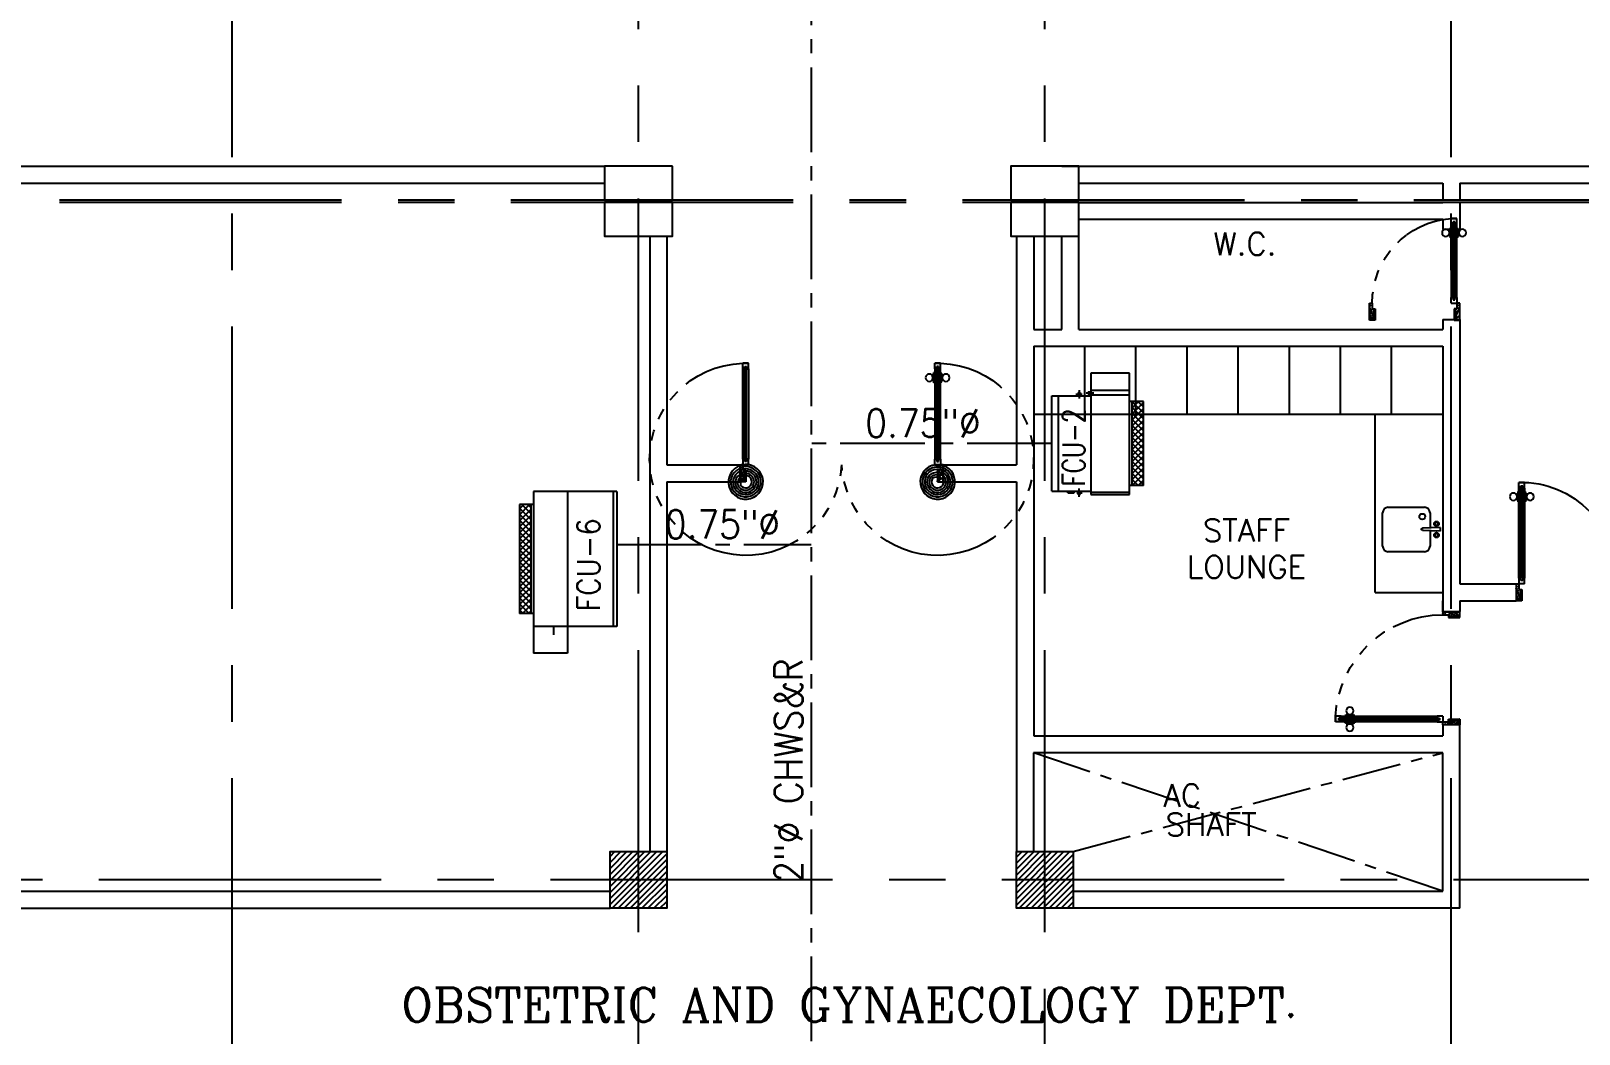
# Model space of a CAD drawing. Extents: x 417866029 to 417866302, y 43498045 to 43498122.
# Drawn here: x 417866072.06 to 417866085.78, y 43498071.6 to 43498080.49 of the extents above; entities that cross this region are included whole.
import ezdxf
from ezdxf.enums import TextEntityAlignment as Align

# ---------------------------------------------------------------- set-up
doc = ezdxf.new("R2010")
doc.units = 0
doc.header["$MEASUREMENT"] = 0
for name, pattern in [('CENTER2', [1.125, 0.75, -0.125, 0.125, -0.125]), ('CENTERX2', [4, 2.5, -0.5, 0.5, -0.5]), ('HIDDEN', [0.375, 0.25, -0.125])]:
    doc.linetypes.add(name, pattern=pattern)
doc.layers.get('0').update_dxf_attribs({"linetype": 'CONTINUOUS'})
for name, color, linetype in [('AC-CH', 6, 'CENTER2'), ('AC-CHT', 2, 'CONTINUOUS'), ('AXES', 11, 'CENTERX2'), ('COL', 11, 'CONTINUOUS'), ('DOOR', 11, 'CONTINUOUS'), ('FCU', 6, 'CONTINUOUS'), ('HAT', 11, 'CONTINUOUS'), ('Locker', 11, 'CONTINUOUS'), ('NON-MEDICAL', 11, 'CONTINUOUS'), ('RM-NAME', 11, 'CONTINUOUS'), ('TEXTN', 2, 'CONTINUOUS'), ('WALL', 11, 'CONTINUOUS')]:
    doc.layers.add(name, color=color, linetype=linetype)
doc.styles.add('KHRS2', font='ROMANS.shx', dxfattribs={"height": 200})
doc.styles.add('ROMANC', font='romanc', dxfattribs={"height": 0.1})
doc.styles.add('ROMANS', font='ROMANS.shx', dxfattribs={"width": 0.6})

# ---------------------------------------------------------------- blocks, each defined once
blk = doc.blocks.new('DOOR90')
at = {"layer": 'DOOR', "color": 7, "linetype": 'ByBlock'}
for p, q in [((-150, 0), (0, 0)), ((-150, 0), (-150, -25)), ((0, -50), (-114, 0)), ((0, -50), (-40, 0)), ((0, -50), (0, 0)), ((-1000, -25), (-1050, -25)), ((-1050, -75), (-1050, -25)), ((-1050, -25), (-1050, -75)), ((-1000, -75), (-1050, -75)), ((-1000, -42), (-1020, -42)), ((-1020, -42), (-1020, -58)), ((-1000, -58), (-1020, -58)), ((-1000, -25), (-1000, -42)), ((-1000, -58), (-1000, -75)), ((-878, -18), (-968, -18)), ((-968, -25), (-968, -18)), ((-968, -75), (-968, -82)), ((-878, -82), (-968, -82)), ((-955, -9), (-890, -9)), ((-955, -18), (-955, -9)), ((-955, -18), (-890, -18)), ((-955, -82), (-890, -82)), ((-955, -82), (-955, -91)), ((-955, -91), (-890, -91)), ((-890, -18), (-890, -9)), ((-890, -82), (-890, -91)), ((-878, -25), (-878, -18)), ((-878, -75), (-878, -82)), ((-200, -25), (-150, -25)), ((-200, -42), (-200, -25)), ((-180, -42), (-200, -42)), ((-200, -58), (-180, -58)), ((-200, -75), (-200, -58)), ((-150, -75), (-200, -75)), ((-180, -58), (-180, -42)), ((-150, -25), (-100, -25)), ((-150, -75), (-150, -25)), ((-100, -25), (-100, -50)), ((0, -50), (-100, -37)), ((-100, -50), (0, -50)), ((-150, -875), (-100, -875)), ((-150, -900), (-150, -875)), ((-150, -900), (0, -900)), ((0, -900), (-150, -900)), ((0, -850), (-114, -900)), ((-100, -875), (-100, -850)), ((0, -850), (-100, -863)), ((-100, -850), (0, -850)), ((0, -850), (-40, -900)), ((0, -850), (0, -900))]:
    blk.add_line(p, q, dxfattribs=at)
at = {"layer": 'DOOR', "linetype": 'ByBlock'}
for p, q in [((-200, -25), (-1000, -25)), ((-200, -42), (-1000, -42)), ((-200, -58), (-1000, -58)), ((-1000, -75), (-200, -75))]:
    blk.add_line(p, q, dxfattribs=at)
at = {"layer": 'DOOR', "color": 7, "linetype": 'ByBlock'}
for centre in [(-923, 24), (-923, -124)]:
    blk.add_circle(centre, 32.4, dxfattribs=at)
for centre, radius, start, end in [((0, -50), 154, 161.1053, 166.2858), ((0, -50), 94.4, 148.0182, 180), ((0, -50), 134, 158.1598, 169.28), ((0, -50), 114, 154.0838, 167.3774), ((0, -50), 74.4, 137.7764, 180), ((0, -50), 54.4, 113.2074, 180), ((0, -50), 34.4, 90, 180), ((0, -50), 14.4, 90, 180), ((0, -850), 154, 193.7142, 198.8947), ((0, -850), 134, 190.72, 201.8402), ((0, -850), 94.4, 180, 211.9818), ((0, -850), 74.4, 180, 222.2236), ((0, -850), 54.4, 180, 246.7926), ((0, -850), 34.4, 180, 270), ((0, -850), 14.4, 180, 270)]:
    blk.add_arc(centre, radius, start, end, dxfattribs=at)
at = {"layer": 'DOOR', "linetype": 'HIDDEN', "ltscale": 0.5}
blk.add_arc((-222, -50), 828, 178.2701, 275.003, dxfattribs=at)
blk = doc.blocks.new('DOOR80')
at = {"layer": 'DOOR', "color": 7, "linetype": 'ByBlock'}
for p, q in [((-150, 800), (0, 800)), ((-150, 800), (-150, 775)), ((0, 800), (-150, 800)), ((-150, 775), (-100, 775)), ((0, 750), (-114, 800)), ((-100, 775), (-100, 750)), ((0, 750), (-100, 763)), ((-100, 750), (0, 750)), ((0, 750), (-40, 800)), ((0, 750), (0, 800)), ((-850, 75), (-900, 75)), ((-900, 75), (-900, 25)), ((-900, 25), (-900, 75)), ((-850, 25), (-900, 25)), ((-850, 58), (-870, 58)), ((-870, 42), (-870, 58)), ((-850, 42), (-870, 42)), ((-850, 58), (-850, 75)), ((-850, 25), (-850, 42)), ((-727, 82), (-817, 82)), ((-817, 75), (-817, 82)), ((-817, 25), (-817, 18)), ((-727, 18), (-817, 18)), ((-805, 91), (-740, 91)), ((-805, 82), (-805, 91)), ((-805, 82), (-740, 82)), ((-805, 18), (-740, 18)), ((-805, 18), (-805, 9)), ((-805, 9), (-740, 9)), ((-740, 82), (-740, 91)), ((-740, 18), (-740, 9)), ((-727, 75), (-727, 82)), ((-727, 25), (-727, 18)), ((-150, 75), (-200, 75)), ((-200, 75), (-200, 58)), ((-200, 58), (-180, 58)), ((-180, 42), (-200, 42)), ((-200, 42), (-200, 25)), ((-200, 25), (-150, 25)), ((-180, 58), (-180, 42)), ((-150, 75), (-150, 25)), ((-150, 25), (-100, 25)), ((-150, 0), (-150, 25)), ((0, 0), (-150, 0)), ((0, 50), (-114, 0)), ((-100, 25), (-100, 50)), ((0, 50), (-100, 37)), ((-100, 50), (0, 50)), ((0, 50), (-40, 0)), ((0, 50), (0, 0))]:
    blk.add_line(p, q, dxfattribs=at)
at = {"layer": 'DOOR', "linetype": 'ByBlock'}
for p, q in [((-850, 75), (-200, 75)), ((-200, 58), (-850, 58)), ((-200, 42), (-850, 42)), ((-200, 25), (-850, 25))]:
    blk.add_line(p, q, dxfattribs=at)
at = {"layer": 'DOOR', "color": 7, "linetype": 'ByBlock'}
for centre in [(-772, 124), (-772, -24)]:
    blk.add_circle(centre, 32.4, dxfattribs=at)
at = {"layer": 'DOOR', "linetype": 'HIDDEN', "ltscale": 0.5}
blk.add_arc((-149, 23), 752, 90.0695, 176.0204, dxfattribs=at)
at = {"layer": 'DOOR', "color": 7, "linetype": 'ByBlock'}
for centre, radius, start, end in [((0, 750), 154, 161.1053, 166.2858), ((0, 750), 134, 158.1598, 169.28), ((0, 750), 94.4, 148.0182, 180), ((0, 750), 74.4, 137.7764, 180), ((0, 750), 54.4, 113.2074, 180), ((0, 750), 34.4, 90, 180), ((0, 750), 14.4, 90, 180), ((0, 50), 154, 193.7142, 198.8947), ((0, 50), 134, 190.72, 201.8402), ((0, 50), 114, 192.6226, 205.9162), ((0, 50), 94.4, 180, 211.9818), ((0, 50), 74.4, 180, 222.2236), ((0, 50), 54.4, 180, 246.7926), ((0, 50), 34.4, 180, 270), ((0, 50), 14.4, 180, 270)]:
    blk.add_arc(centre, radius, start, end, dxfattribs=at)
blk = doc.blocks.new('DOOR-10')
at = {"layer": 'DOOR', "color": 0, "linetype": 'ByBlock'}
for p, q in [((-26, 1100), (-76, 1100)), ((-76, 1100), (-26, 1100)), ((-76, 1050), (-76, 1100)), ((-26, 1050), (-26, 1100)), ((-83, 1005), (-92, 1005)), ((-92, 1005), (-92, 940)), ((-76, 1018), (-83, 1018)), ((-83, 928), (-83, 1018)), ((-83, 1005), (-83, 940)), ((-59, 1050), (-76, 1050)), ((-43, 1070), (-59, 1070)), ((-59, 1050), (-59, 1070)), ((-43, 1050), (-43, 1070)), ((-26, 1050), (-43, 1050)), ((-26, 1018), (-18, 1018)), ((-18, 928), (-18, 1018)), ((-18, 1005), (-9, 1005)), ((-18, 1005), (-18, 940)), ((-9, 1005), (-9, 940)), ((-83, 940), (-92, 940)), ((-76, 928), (-83, 928)), ((-26, 928), (-18, 928)), ((-18, 940), (-9, 940)), ((-1001, 0), (-1001, 150)), ((-1001, 150), (-976, 150)), ((-1001, 150), (-1001, 0)), ((-976, 150), (-976, 100)), ((-76, 200), (-59, 200)), ((-76, 150), (-76, 200)), ((-76, 150), (-26, 150)), ((-59, 200), (-59, 180)), ((-59, 180), (-43, 180)), ((-43, 200), (-26, 200)), ((-43, 180), (-43, 200)), ((-26, 200), (-26, 150)), ((-1, 150), (-26, 150)), ((-26, 150), (-26, 100)), ((-951, 0), (-1001, 0)), ((-976, 100), (-951, 100)), ((-951, 100), (-951, 0)), ((-51, 100), (-51, 0)), ((-26, 100), (-51, 100)), ((-51, 0), (-1, 0))]:
    blk.add_line(p, q, dxfattribs=at)
at = {"layer": 'DOOR', "linetype": 'ByBlock'}
for p, q in [((-76, 1050), (-76, 200)), ((-59, 200), (-59, 1050)), ((-43, 200), (-43, 1050)), ((-26, 200), (-26, 1050))]:
    blk.add_line(p, q, dxfattribs=at)
at = {"layer": 'DOOR', "color": 9, "linetype": 'ByBlock'}
for p, q in [((-1, 0), (-1, 150)), ((-951, 0), (-1001, 114)), ((-951, 0), (-1001, 40)), ((-951, 0), (-964, 100)), ((-51, 0), (-1, 114)), ((-51, 0), (-37, 100)), ((-51, 0), (-1, 40))]:
    blk.add_line(p, q, dxfattribs=at)
at = {"layer": 'DOOR', "color": 0, "linetype": 'ByBlock'}
for centre in [(-124, 973), (23, 973)]:
    blk.add_circle(centre, 32.4, dxfattribs=at)
at = {"layer": 'DOOR', "linetype": 'HIDDEN', "ltscale": 0.5}
blk.add_arc((-23, 149), 952, 93.1482, 179.9482, dxfattribs=at)
at = {"layer": 'DOOR', "color": 9, "linetype": 'ByBlock'}
for centre, radius, start, end in [((-951, 0), 154, 103.7142, 108.8947), ((-51, 0), 154, 71.1053, 76.2858), ((-951, 0), 134, 100.72, 111.8402), ((-951, 0), 94.4, 90, 121.9818), ((-951, 0), 74.4, 90, 132.2236), ((-951, 0), 54.4, 90, 156.7926), ((-951, 0), 34.4, 90, 180), ((-951, 0), 14.4, 90, 180), ((-51, 0), 94.4, 58.0182, 90), ((-51, 0), 74.4, 47.7764, 90), ((-51, 0), 54.4, 23.2074, 90), ((-51, 0), 34.4, 0, 90), ((-51, 0), 14.4, 0, 90), ((-51, 0), 134, 68.1598, 79.28), ((-51, 0), 114, 64.0838, 77.3774)]:
    blk.add_arc(centre, radius, start, end, dxfattribs=at)
blk = doc.blocks.new('A$C272A55A0')
at = {"layer": 'DOOR', "color": 0, "linetype": 'ByBlock'}
for p, q in [((0, 900), (0, 1050)), ((50, 1050), (0, 1050)), ((50, 950), (50, 1050)), ((1750, 950), (1750, 1050)), ((1750, 1050), (1800, 1050)), ((1800, 1050), (1800, 900)), ((0, 900), (25, 900)), ((25, 950), (50, 950)), ((25, 900), (25, 950)), ((75, 900), (25, 900)), ((25, 850), (25, 900)), ((42, 850), (25, 850)), ((58, 870), (42, 870)), ((42, 870), (42, 850)), ((58, 850), (58, 870)), ((75, 850), (58, 850)), ((75, 900), (75, 850)), ((1725, 900), (1775, 900)), ((1725, 900), (1725, 850)), ((1725, 850), (1742, 850)), ((1742, 870), (1758, 870)), ((1742, 850), (1742, 870)), ((1775, 950), (1750, 950)), ((1758, 870), (1758, 850)), ((1758, 850), (1775, 850)), ((1775, 900), (1775, 950)), ((1800, 900), (1775, 900)), ((1775, 850), (1775, 900)), ((1718, 160), (1709, 160)), ((1709, 95), (1709, 160)), ((1725, 173), (1718, 173)), ((1718, 173), (1718, 83)), ((1718, 95), (1718, 160)), ((1775, 173), (1782, 173)), ((1782, 173), (1782, 83)), ((1782, 160), (1791, 160)), ((1782, 95), (1782, 160)), ((1791, 95), (1791, 160)), ((25, 50), (42, 50)), ((25, 50), (25, 0)), ((25, 0), (75, 0)), ((75, 0), (25, 0)), ((42, 50), (42, 30)), ((42, 30), (58, 30)), ((58, 50), (75, 50)), ((58, 50), (58, 30)), ((75, 50), (75, 0)), ((1718, 95), (1709, 95)), ((1725, 83), (1718, 83)), ((1742, 50), (1725, 50)), ((1725, 50), (1725, 0)), ((1775, 0), (1725, 0)), ((1725, 0), (1775, 0)), ((1742, 50), (1742, 30)), ((1758, 30), (1742, 30)), ((1775, 50), (1758, 50)), ((1758, 50), (1758, 30)), ((1775, 83), (1782, 83)), ((1775, 50), (1775, 0)), ((1782, 95), (1791, 95))]:
    blk.add_line(p, q, dxfattribs=at)
at = {"layer": 'DOOR', "color": 9, "linetype": 'ByBlock'}
for p, q in [((50, 1050), (0, 1010)), ((50, 1050), (0, 937)), ((50, 1050), (37, 950)), ((1750, 1050), (1800, 1010)), ((1750, 1050), (1800, 937)), ((1750, 1050), (1763, 950))]:
    blk.add_line(p, q, dxfattribs=at)
at = {"layer": 'DOOR', "linetype": 'ByBlock'}
for p, q in [((25, 850), (25, 50)), ((42, 850), (42, 50)), ((58, 850), (58, 50)), ((75, 50), (75, 850)), ((1725, 50), (1725, 850)), ((1742, 850), (1742, 50)), ((1758, 850), (1758, 50)), ((1775, 850), (1775, 50))]:
    blk.add_line(p, q, dxfattribs=at)
at = {"layer": 'DOOR', "color": 0, "linetype": 'ByBlock'}
for centre in [(1676, 128), (1824, 128)]:
    blk.add_circle(centre, 32.4, dxfattribs=at)
at = {"layer": 'DOOR', "color": 9, "linetype": 'ByBlock'}
for centre, radius, start, end in [((50, 1050), 54.4, 203.2074, 270), ((50, 1050), 74.4, 227.7764, 270), ((50, 1050), 94.4, 238.0182, 270), ((50, 1050), 34.4, 180, 270), ((50, 1050), 14.4, 180, 270), ((1750, 1050), 14.4, 270, 0), ((1750, 1050), 34.4, 270, 0), ((1750, 1050), 54.4, 270, 336.7926), ((1750, 1050), 74.4, 270, 312.2236), ((1750, 1050), 94.4, 270, 301.9818), ((50, 1050), 114, 244.0838, 257.3774), ((50, 1050), 134, 248.1598, 259.28), ((50, 1050), 154, 251.1053, 256.2858), ((1750, 1050), 114, 282.6226, 295.9162), ((1750, 1050), 134, 280.72, 291.8402), ((1750, 1050), 154, 283.7142, 288.8947)]:
    blk.add_arc(centre, radius, start, end, dxfattribs=at)
at = {"layer": 'DOOR', "linetype": 'HIDDEN', "ltscale": 0.5}
for centre, start, end in [((50, 851), 268.3174, 3.2965), ((1750, 851), 176.7035, 271.6826)]:
    blk.add_arc(centre, 851, start, end, dxfattribs=at)
at = {"layer": 'WALL', "linetype": 'ByBlock'}
blk.add_line((1800, 900), (1800, 1050), dxfattribs=at)
blk = doc.blocks.new('RM1')
at = {"layer": 'RM-NAME', "style": 'ROMANS'}
for tag, p in [('ROOMNAME1', (0, 324)), ('ROOMNAME2', (0, 0))]:
    blk.add_attdef(tag, text='', height=200, dxfattribs=at).set_placement(p, align=Align.MIDDLE)
blk = doc.blocks.new('*X67')
at = {"color": 0}
for p, q in [((235129, 139881), (235597, 140350)), ((235129, 139934), (235544, 140350)), ((235129, 139987), (235491, 140350)), ((235129, 140040), (235438, 140350)), ((235129, 140093), (235385, 140350)), ((235129, 140146), (235332, 140350)), ((235129, 140199), (235279, 140350)), ((235129, 140253), (235226, 140350)), ((235129, 140306), (235173, 140350)), ((235150, 139850), (235629, 140328)), ((235203, 139850), (235629, 140275)), ((235256, 139850), (235629, 140222)), ((235309, 139850), (235629, 140169)), ((235362, 139850), (235629, 140116)), ((235415, 139850), (235629, 140063)), ((235468, 139850), (235629, 140010)), ((235521, 139850), (235629, 139957)), ((235574, 139850), (235629, 139904))]:
    blk.add_line(p, q, dxfattribs=at)
blk = doc.blocks.new('COL50')
at = {"layer": 'COL'}
blk.add_lwpolyline([(-250, 250), (-250, -250), (250, -250), (250, 250)], close=True, dxfattribs=at)
blk = doc.blocks.new('*X71')
at = {"color": 0}
for p, q in [((238729, 139875), (239203, 140350)), ((238729, 139928), (239150, 140350)), ((238729, 139981), (239097, 140350)), ((238729, 140034), (239044, 140350)), ((238729, 140087), (238991, 140350)), ((238729, 140140), (238938, 140350)), ((238729, 140193), (238885, 140350)), ((238729, 140246), (238832, 140350)), ((238729, 140299), (238779, 140350)), ((238756, 139850), (239229, 140322)), ((238809, 139850), (239229, 140269)), ((238862, 139850), (239229, 140216)), ((238915, 139850), (239229, 140163)), ((238968, 139850), (239229, 140110)), ((239021, 139850), (239229, 140057)), ((239074, 139850), (239229, 140004)), ((239128, 139850), (239229, 139951)), ((239181, 139850), (239229, 139898))]:
    blk.add_line(p, q, dxfattribs=at)
blk = doc.blocks.new('C5')
at = {"layer": 'HAT', "linetype": 'ByBlock'}
h = blk.add_hatch(dxfattribs=at)
h.set_pattern_fill('ANSI31', color=256, scale=300, style=0)
h.set_pattern_definition([(45, (-223356.182, -51411.005), (-26.516504, 26.516504), [])])
h.paths.add_polyline_path([(300, 300), (0, 300), (0, 0), (300, 0)])
h.paths.add_polyline_path([(600, 300), (300, 300), (300, 0), (600, 0)])
at = {"layer": 'COL'}
blk.add_lwpolyline([(600, 300), (0, 300), (0, 0), (600, 0)], close=True, dxfattribs=at)
blk = doc.blocks.new('*X36')
at = {"color": 0}
for p, q in [((16890, -2467), (16943, -2414)), ((16890, -2520), (16990, -2420)), ((16990, -2565), (16890, -2465)), ((16990, -2512), (16892, -2414)), ((16990, -2459), (16945, -2414)), ((16890, -2573), (16990, -2473)), ((16990, -2619), (16890, -2519)), ((16890, -2626), (16990, -2526)), ((16990, -2672), (16890, -2572)), ((16890, -2679), (16990, -2579)), ((16990, -2725), (16890, -2625)), ((16890, -2732), (16990, -2632)), ((16990, -2778), (16890, -2678)), ((16890, -2785), (16990, -2685)), ((16990, -2831), (16890, -2731)), ((16890, -2838), (16990, -2738)), ((16990, -2884), (16890, -2784)), ((16890, -2891), (16990, -2791)), ((16990, -2937), (16890, -2837)), ((16890, -2944), (16990, -2844)), ((16990, -2990), (16890, -2890)), ((16890, -2997), (16990, -2897)), ((16990, -3043), (16890, -2943)), ((16890, -3050), (16990, -2950)), ((16990, -3096), (16890, -2996)), ((16890, -3103), (16990, -3003)), ((16990, -3149), (16890, -3049)), ((16944, -3155), (16890, -3102)), ((16892, -3155), (16990, -3056)), ((16945, -3155), (16990, -3109))]:
    blk.add_line(p, q, dxfattribs=at)
blk = doc.blocks.new('WHE06')
at = {"color": 3}
for p, q in [((689, 622), (346, 622)), ((346, 622), (346, 469)), ((689, 469), (689, 622)), ((60, -422), (60, 422)), ((212, 437), (269, 437)), ((232, 452), (232, 422)), ((232, 452), (252, 452)), ((242, 472), (242, 399)), ((252, 452), (252, 422)), ((305, 448), (373, 448)), ((321, 458), (321, 438)), ((321, 458), (346, 458)), ((321, 438), (346, 438)), ((346, 430), (689, 430)), ((811, 371), (689, 371)), ((711, -371), (711, 371)), ((811, -371), (811, 371)), ((242, -472), (242, -399)), ((811, -371), (689, -371)), ((142, -437), (142, -422)), ((142, -437), (197, -437)), ((197, -437), (197, -422)), ((221, -437), (269, -437)), ((232, -452), (232, -422)), ((232, -452), (252, -452)), ((252, -452), (252, -422)), ((346, -430), (689, -430))]:
    blk.add_line(p, q, dxfattribs=at)
at = {"color": 6}
for p, q in [((0, -422), (0, 422)), ((0, 422), (346, 422)), ((346, 469), (346, -451)), ((689, 469), (346, 469)), ((689, -451), (689, 469)), ((0, -422), (346, -422)), ((346, -451), (689, -451))]:
    blk.add_line(p, q, dxfattribs=at)
at = {"color": 11}
blk.add_blockref('*X36', (-16179, 2784), dxfattribs=at)
blk = doc.blocks.new('*X38')
at = {"color": 0}
for p, q in [((-750, 2538), (-672, 2616)), ((-750, 2591), (-725, 2616)), ((-660, 2516), (-750, 2606)), ((-719, 2516), (-619, 2616)), ((-607, 2516), (-707, 2616)), ((-666, 2516), (-566, 2616)), ((-554, 2516), (-654, 2616)), ((-613, 2516), (-513, 2616)), ((-501, 2516), (-601, 2616)), ((-560, 2516), (-460, 2616)), ((-448, 2516), (-548, 2616)), ((-507, 2516), (-407, 2616)), ((-394, 2516), (-494, 2616)), ((-454, 2516), (-354, 2616)), ((-341, 2516), (-441, 2616)), ((-401, 2516), (-301, 2616)), ((-288, 2516), (-388, 2616)), ((-348, 2516), (-248, 2616)), ((-235, 2516), (-335, 2616)), ((-295, 2516), (-195, 2616)), ((-182, 2516), (-282, 2616)), ((-242, 2516), (-142, 2616)), ((-129, 2516), (-229, 2616)), ((-189, 2516), (-89, 2616)), ((-76, 2516), (-176, 2616)), ((-136, 2516), (-36, 2616)), ((-23, 2516), (-123, 2616)), ((-83, 2516), (17, 2616)), ((30, 2516), (-70, 2616)), ((-30, 2516), (70, 2616)), ((83, 2516), (-17, 2616)), ((23, 2516), (123, 2616)), ((136, 2516), (36, 2616)), ((76, 2516), (176, 2616)), ((189, 2516), (89, 2616)), ((215, 2543), (142, 2616)), ((215, 2596), (195, 2616)), ((-713, 2516), (-750, 2553)), ((129, 2516), (215, 2601)), ((182, 2516), (215, 2548))]:
    blk.add_line(p, q, dxfattribs=at)
blk = doc.blocks.new('WAP16')
at = {"color": 6}
for p, q in [((-597, 0), (-597, -737)), ((-597, 0), (597, 0)), ((597, 0), (597, -737)), ((-597, -437), (597, -437)), ((-597, -737), (597, -737))]:
    blk.add_line(p, q, dxfattribs=at)
at = {"color": 3}
for p, q in [((-597, -32), (597, -32)), ((597, -437), (835, -437)), ((835, -437), (835, -737)), ((597, -562), (670, -562)), ((-482, -737), (-482, -862)), ((-482, -762), (482, -762)), ((482, -737), (482, -862)), ((597, -737), (835, -737)), ((-482, -862), (482, -862))]:
    blk.add_line(p, q, dxfattribs=at)
at = {"color": 11}
blk.add_blockref('*X38', (268, -3378), dxfattribs=at)

msp = doc.modelspace()

# ---------------------------------------------------------------- linework, layer by layer
at = {"layer": 'AC-CH'}
for p, q in [((417866078.972, 43498101.541), (417866078.972, 43498060.371)), ((417866081.105, 43498076.835), (417866078.972, 43498076.835)), ((417866077.251, 43498075.941), (417866078.972, 43498075.941))]:
    msp.add_line(p, q, dxfattribs=at)
at = {"layer": 'AXES'}
for p, q in [((417866077.443, 43498044.506), (417866077.443, 43498121.777)), ((417866081.043, 43498044.506), (417866081.043, 43498121.777)), ((417866073.843, 43498051.371), (417866073.843, 43498110.191)), ((417866084.643, 43498051.371), (417866084.643, 43498110.191)), ((417866102.813, 43498078.991), (417866042.603, 43498078.991)), ((417866102.813, 43498078.971), (417866042.603, 43498078.971)), ((417866103.163, 43498072.971), (417866053.153, 43498072.971))]:
    msp.add_line(p, q, dxfattribs=at)
at = {"layer": 'Locker', "linetype": 'ByBlock', "ltscale": 0.3}
for p, q in [((417866081.397, 43498077.096), (417866081.397, 43498077.696)), ((417866081.85, 43498077.096), (417866081.85, 43498077.696)), ((417866082.303, 43498077.096), (417866082.303, 43498077.696)), ((417866082.756, 43498077.096), (417866082.756, 43498077.696)), ((417866083.209, 43498077.096), (417866083.209, 43498077.696)), ((417866083.662, 43498077.096), (417866083.662, 43498077.696)), ((417866084.115, 43498077.096), (417866084.115, 43498077.696)), ((417866080.944, 43498077.096), (417866084.568, 43498077.096))]:
    msp.add_line(p, q, dxfattribs=at)
at = {"layer": 'NON-MEDICAL'}
for p, q in [((417866083.968, 43498075.516), (417866083.968, 43498077.096)), ((417866084.035, 43498075.927), (417866084.035, 43498076.22)), ((417866084.085, 43498076.27), (417866084.406, 43498076.27)), ((417866084.456, 43498076.22), (417866084.456, 43498076.084)), ((417866084.544, 43498076.09), (417866084.389, 43498076.084)), ((417866084.544, 43498076.058), (417866084.389, 43498076.064)), ((417866084.456, 43498076.064), (417866084.456, 43498075.927)), ((417866084.544, 43498076.09), (417866084.544, 43498076.058)), ((417866084.406, 43498075.877), (417866084.085, 43498075.877)), ((417866083.968, 43498075.516), (417866084.568, 43498075.516))]:
    msp.add_line(p, q, dxfattribs=at)
for centre, radius in [((417866084.387, 43498076.188), 0.0255), ((417866084.513, 43498076.124), 0.0217), ((417866084.513, 43498076.124), 0.014), ((417866084.513, 43498076.024), 0.0217), ((417866084.513, 43498076.024), 0.014)]:
    msp.add_circle(centre, radius, dxfattribs=at)
for centre, radius, start, end in [((417866084.085, 43498076.22), 0.0499, 90, 180), ((417866084.406, 43498076.22), 0.0499, 0, 90), ((417866084.389, 43498076.074), 0.00997, 90, 270), ((417866084.085, 43498075.927), 0.0499, 180, 270), ((417866084.406, 43498075.927), 0.0499, 270, 0)]:
    msp.add_arc(centre, radius, start, end, dxfattribs=at)
at = {"layer": 'WALL'}
for p, q in [((417866070.543, 43498079.291), (417866077.143, 43498079.291)), ((417866081.193, 43498079.291), (417866087.943, 43498079.291)), ((417866070.543, 43498079.141), (417866077.143, 43498079.141)), ((417866081.343, 43498079.141), (417866084.568, 43498079.141)), ((417866084.568, 43498079.141), (417866084.568, 43498078.991)), ((417866084.718, 43498079.141), (417866087.943, 43498079.141)), ((417866084.718, 43498079.141), (417866084.718, 43498078.991)), ((417866081.343, 43498078.971), (417866084.568, 43498078.971)), ((417866084.718, 43498078.991), (417866084.568, 43498078.991)), ((417866084.718, 43498078.971), (417866084.568, 43498078.971)), ((417866084.718, 43498078.971), (417866084.718, 43498078.733)), ((417866081.343, 43498078.821), (417866084.568, 43498078.821)), ((417866084.568, 43498078.821), (417866084.568, 43498078.733)), ((417866077.543, 43498078.671), (417866077.543, 43498073.221)), ((417866077.693, 43498078.671), (417866077.693, 43498076.646)), ((417866080.793, 43498078.671), (417866080.793, 43498076.646)), ((417866080.944, 43498078.671), (417866080.944, 43498077.846)), ((417866081.193, 43498077.846), (417866081.193, 43498078.671)), ((417866081.343, 43498077.846), (417866081.343, 43498078.671)), ((417866084.568, 43498077.933), (417866084.568, 43498077.846)), ((417866084.718, 43498077.933), (417866084.718, 43498075.591)), ((417866080.944, 43498077.846), (417866081.193, 43498077.846)), ((417866081.343, 43498077.846), (417866084.568, 43498077.846)), ((417866080.944, 43498077.696), (417866084.568, 43498077.696)), ((417866080.944, 43498077.696), (417866080.944, 43498074.246)), ((417866084.568, 43498077.696), (417866084.568, 43498075.348)), ((417866077.693, 43498076.646), (417866078.343, 43498076.646)), ((417866078.343, 43498076.496), (417866078.343, 43498076.646)), ((417866080.143, 43498076.496), (417866080.143, 43498076.646)), ((417866080.143, 43498076.646), (417866080.793, 43498076.646)), ((417866077.693, 43498076.496), (417866077.693, 43498073.221)), ((417866077.693, 43498076.496), (417866078.343, 43498076.496)), ((417866080.143, 43498076.496), (417866080.793, 43498076.496)), ((417866080.793, 43498076.496), (417866080.793, 43498073.221)), ((417866084.718, 43498075.591), (417866085.218, 43498075.591)), ((417866085.218, 43498075.591), (417866085.218, 43498075.441)), ((417866084.568, 43498075.343), (417866084.568, 43498075.441)), ((417866084.718, 43498075.441), (417866085.218, 43498075.441)), ((417866084.718, 43498075.441), (417866084.718, 43498075.348)), ((417866080.944, 43498074.246), (417866084.568, 43498074.246)), ((417866084.568, 43498074.343), (417866084.568, 43498074.246)), ((417866084.718, 43498072.721), (417866084.718, 43498074.343)), ((417866080.943, 43498074.096), (417866080.943, 43498073.221)), ((417866084.568, 43498074.096), (417866080.943, 43498074.096)), ((417866084.568, 43498072.871), (417866084.568, 43498074.096)), ((417866081.293, 43498072.871), (417866084.568, 43498072.871)), ((417866084.718, 43498072.721), (417866081.293, 43498072.721))]:
    msp.add_line(p, q, dxfattribs=at)
at = {"layer": 'WALL', "linetype": 'ByBlock'}
for p, q in [((417866084.568, 43498078.733), (417866084.718, 43498078.733)), ((417866084.568, 43498077.933), (417866084.718, 43498077.933)), ((417866084.718, 43498075.343), (417866084.568, 43498075.343)), ((417866070.493, 43498072.871), (417866077.193, 43498072.871)), ((417866070.493, 43498072.721), (417866077.193, 43498072.721))]:
    msp.add_line(p, q, dxfattribs=at)
at = {"layer": 'WALL', "color": 97, "linetype": 'CENTER2', "ltscale": 0.7}
for p, q in [((417866084.568, 43498072.871), (417866080.943, 43498074.096)), ((417866081.293, 43498073.221), (417866084.568, 43498074.096))]:
    msp.add_line(p, q, dxfattribs=at)
at = {"layer": 'WALL', "linetype": 'ByBlock', "ltscale": 0.3}
for points in [[(417866077.193, 43498073.221), (417866077.693, 43498073.221), (417866077.693, 43498072.721), (417866077.193, 43498072.721)], [(417866080.793, 43498073.221), (417866081.293, 43498073.221), (417866081.293, 43498072.721), (417866080.793, 43498072.721)]]:
    msp.add_lwpolyline(points, close=True, dxfattribs=at)
at = {"layer": 'WALL'}
msp.add_arc((417866076.165, 43498079.138), 0.003, 0, 90, dxfattribs=at)

# ---------------------------------------------------------------- block references
at = {"layer": 'COL', "linetype": 'ByBlock', "xscale": 0.0009999871253967285, "yscale": 0.001000002026557922, "zscale": 0.001}
for p in [(417866077.143, 43498078.991), (417866080.743, 43498078.991), (417866077.143, 43498078.671), (417866080.743, 43498078.671)]:
    msp.add_blockref('C5', p, dxfattribs=at)
at = {"layer": 'COL', "xscale": -0.0009999871253967285, "yscale": 0.001000002026557922, "zscale": 0.001}
for p in [(417866077.443, 43498072.971), (417866081.043, 43498072.971)]:
    msp.add_blockref('COL50', p, dxfattribs=at)
at = {"layer": 'DOOR', "color": 7, "linetype": 'ByBlock', "xscale": -0.001000002026557922, "yscale": 0.001000002026557922, "zscale": 0.001, "rotation": 90}
msp.add_blockref('DOOR80', (417866084.718, 43498077.929), dxfattribs=at)
at = {"layer": 'DOOR', "color": 0, "linetype": 'ByBlock', "yscale": 0.001000002026557922, "zscale": 0.001}
for name, p, xscale, rotation in [('A$C272A55A0', (417866078.343, 43498077.546), -0.0009999871253967285, 180), ('DOOR90', (417866085.218, 43498075.441), -0.001000002026557922, 90)]:
    msp.add_blockref(name, p, dxfattribs=dict(at, xscale=xscale, rotation=rotation))
at = {"layer": 'DOOR', "color": 0, "linetype": 'ByBlock', "ltscale": 0.3, "xscale": -0.001000002026557922, "yscale": 0.001000002026557922, "zscale": 0.001, "rotation": 90}
msp.add_blockref('DOOR-10', (417866084.718, 43498074.343), dxfattribs=at)
at = {"layer": 'FCU', "linetype": 'ByBlock', "xscale": 0.0009999871253967285, "yscale": 0.001000002026557922, "zscale": 0.001}
msp.add_blockref('WHE06', (417866081.105, 43498076.835), dxfattribs=at)
at = {"layer": 'FCU', "linetype": 'ByBlock', "xscale": 0.001000002026557922, "yscale": 0.001000002026557922, "zscale": 0.001, "rotation": 270}
msp.add_blockref('WAP16', (417866077.251, 43498075.812), dxfattribs=at)
at = {"layer": 'HAT', "xscale": 0.0009999871253967285, "yscale": 0.001000002026557922, "zscale": 0.001}
for name in ['*X67', '*X71']:
    msp.add_blockref(name, (417865842.065, 43497932.871), dxfattribs=at)
at = {"layer": 'RM-NAME'}
ref = msp.add_blockref('RM1', (417866082.816, 43498078.604), dxfattribs=dict(at, xscale=0.0009999871253967285, yscale=0.001000002026557922, zscale=0.001))
ref.add_attrib('ROOMNAME2', 'W.C.', dxfattribs={"height": 0.2, "style": 'ROMANS'}).set_placement((417866082.816, 43498078.604), align=Align.MIDDLE)
ref = msp.add_blockref('RM1', (417866082.829, 43498075.742), dxfattribs=dict(at, xscale=0.0009999871253967285, yscale=0.001000002026557922, zscale=0.001))
ref.add_attrib('ROOMNAME2', 'LOUNGE', dxfattribs={"height": 0.2, "style": 'ROMANS'}).set_placement((417866082.829, 43498075.742), align=Align.MIDDLE)
ref.add_attrib('ROOMNAME1', 'STAFF', dxfattribs={"height": 0.2, "style": 'ROMANS'}).set_placement((417866082.829, 43498076.066), align=Align.MIDDLE)

# ---------------------------------------------------------------- texts
at = {"layer": 'AC-CHT', "style": 'KHRS2', "width": 0.9}
for p in [(417866079.963, 43498077.015), (417866078.187, 43498076.12)]:
    msp.add_text('0.75"%%C', height=0.25, dxfattribs=at).set_placement(p, align=Align.MIDDLE)
msp.add_text('2"%%C CHWS&R', height=0.25, rotation=90, dxfattribs=at).set_placement((417866078.772, 43498073.939), align=Align.MIDDLE)
at = {"layer": 'RM-NAME'}
for s, height, style, p in [('AC', 0.2, 'ROMANS', (417866082.261, 43498073.718)), ('SHAFT', 0.2, 'ROMANS', (417866082.517, 43498073.461)), ('OBSTETRIC AND GYNAECOLOGY DEPT.', 0.3, 'ROMANC', (417866079.307, 43498071.864))]:
    msp.add_text(s, height=height, dxfattribs=dict(at, style=style)).set_placement(p, align=Align.MIDDLE)
at = {"layer": 'TEXTN', "style": 'ROMANS', "width": 0.75}
msp.add_text('FCU-2', height=0.2, rotation=90, dxfattribs=at).set_placement((417866081.398, 43498076.456))
at = {"layer": 'TEXTN', "linetype": 'ByBlock', "style": 'ROMANS', "width": 0.9}
msp.add_text('FCU-6', height=0.2, rotation=90, dxfattribs=at).set_placement((417866077.1, 43498075.348))

doc.saveas('drawing.dxf')
